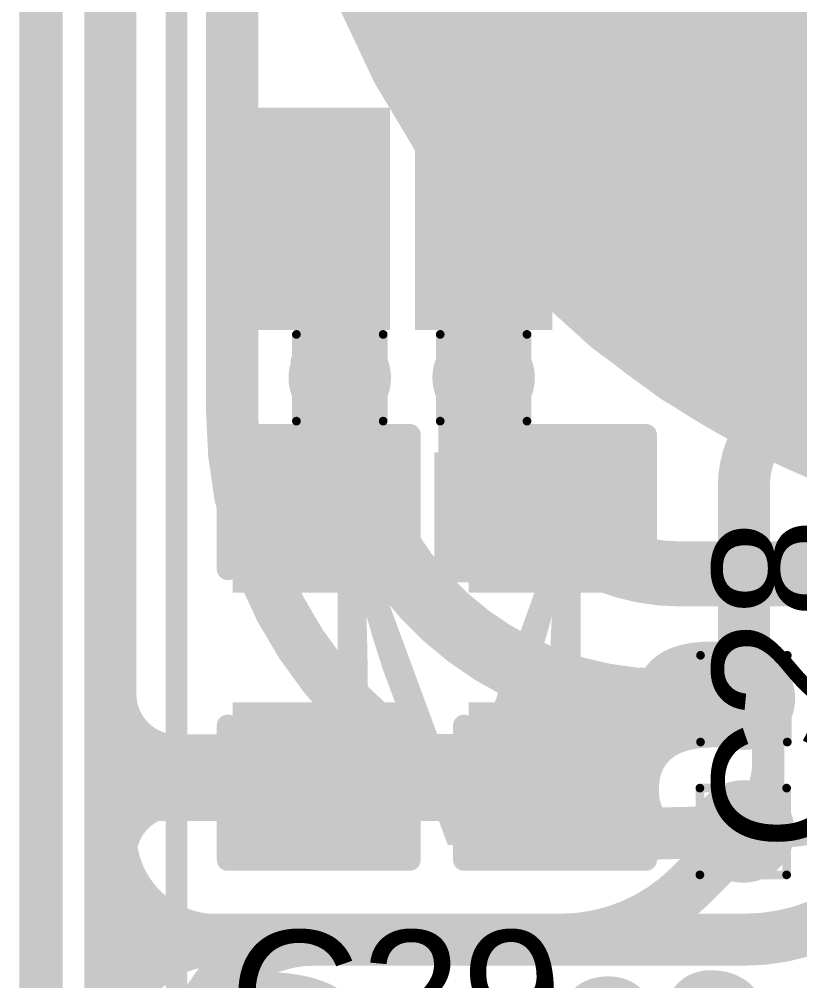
# Model space of a CAD drawing. Header units: inches. Extents: x -17 to 443, y -40 to 218.
# Drawn here: x 89.85 to 94.42, y 15.91 to 21.54 of the extents above; entities that cross this region are included whole.
import ezdxf

# ---------------------------------------------------------------- set-up
doc = ezdxf.new("R2010")
doc.units = ezdxf.units.IN
for name, color, linetype in [('Board Outline', 216, 'Continuous'), ('Bottom Layer', 5, 'Continuous'), ('Bottom Overlay', 54, 'Continuous'), ('Bottom Paste', 16, 'Continuous'), ('Bottom Solder', 6, 'Continuous'), ('Drill Drawing', 1, 'Continuous'), ('Fabrication', 76, 'Continuous'), ('Top Layer', 1, 'Continuous'), ('Top Overlay', 2, 'Continuous'), ('Top Paste', 8, 'Continuous'), ('Top Solder', 216, 'Continuous'), ('Via Holes', 16, 'Continuous')]:
    doc.layers.add(name, color=color, linetype=linetype)
doc.styles.add('Arial', font='', dxfattribs={"height": 0.2})
doc.styles.add('Arial Black_Bold', font='', dxfattribs={"height": 0.2})
doc.styles.get('Arial').set_extended_font_data('Arial')
doc.styles.get('Arial Black_Bold').set_extended_font_data('Arial Black', bold=True)

# ---------------------------------------------------------------- blocks, each defined once
blk = doc.blocks.new('SOT_23_5_75')
at = {"layer": 'Top Layer'}
for points in [[(-1.85000011, 1.25000004), (-0.74999977, 1.25000004), (-0.74999977, 0.65000124), (-1.85000011, 0.65000124)], [(0.74999977, 1.25000004), (1.85000011, 1.25000004), (1.85000011, 0.65000124), (0.74999977, 0.65000124)], [(-1.85000011, 0.2999994), (-0.74999977, 0.2999994), (-0.74999977, -0.2999994), (-1.85000011, -0.2999994)], [(-1.85000011, -0.65000124), (-0.74999977, -0.65000124), (-0.74999977, -1.25000004), (-1.85000011, -1.25000004)], [(0.74999977, -0.65000124), (1.85000011, -0.65000124), (1.85000011, -1.25000004), (0.74999977, -1.25000004)]]:
    blk.add_hatch(color=1, dxfattribs=at).paths.add_polyline_path(points)
at = {"layer": 'Top Paste'}
for points in [[(-1.85000011, 1.25000004), (-0.74999977, 1.25000004), (-0.74999977, 0.65000124), (-1.85000011, 0.65000124)], [(0.74999977, 1.25000004), (1.85000011, 1.25000004), (1.85000011, 0.65000124), (0.74999977, 0.65000124)], [(-1.85000011, 0.2999994), (-0.74999977, 0.2999994), (-0.74999977, -0.2999994), (-1.85000011, -0.2999994)], [(-1.85000011, -0.65000124), (-0.74999977, -0.65000124), (-0.74999977, -1.25000004), (-1.85000011, -1.25000004)], [(0.74999977, -0.65000124), (1.85000011, -0.65000124), (1.85000011, -1.25000004), (0.74999977, -1.25000004)]]:
    blk.add_hatch(color=8, dxfattribs=at).paths.add_polyline_path(points)
at = {"layer": 'Top Solder'}
for points in [[(-1.95160011, 1.35160004), (-0.6483997699999999, 1.35160004), (-0.6483997699999999, 0.54840124), (-1.95160011, 0.54840124)], [(0.6483997699999999, 1.35160004), (1.95160011, 1.35160004), (1.95160011, 0.54840124), (0.6483997699999999, 0.54840124)], [(-1.95160011, 0.4015993999999999), (-0.6483997699999999, 0.4015993999999999), (-0.6483997699999999, -0.4015993999999999), (-1.95160011, -0.4015993999999999)], [(-1.95160011, -0.54840124), (-0.6483997699999999, -0.54840124), (-0.6483997699999999, -1.35160004), (-1.95160011, -1.35160004)], [(0.6483997699999999, -0.54840124), (1.95160011, -0.54840124), (1.95160011, -1.35160004), (0.6483997699999999, -1.35160004)]]:
    blk.add_hatch(color=216, dxfattribs=at).paths.add_polyline_path(points)
at = {"layer": 'Top Overlay'}
for points in [[(-0.87900256, 1.4986, 0.127, 0.127, 0), (0.8735949, 1.4986, 0.127, 0.127, 0)], [(-0.87900256, 1.4986, 0.127, 0.127, 0), (-0.87900256, 1.3986002, 0.127, 0.127, 0)], [(0.8735949, 1.4986, 0.127, 0.127, 0), (0.8735974400000001, 1.3986002, 0.127, 0.127, 0)], [(-2.1336, 1.0668, 0.127, 0.127, 0), (-2.0066, 0.9397999999999999, 0.127, 0.127, 0)], [(-2.1336, 1.0668, 0.127, 0.127, 0), (-2.1336, 0.8128, 0.127, 0.127, 0)], [(-2.0066, 0.9397999999999999, 0.127, 0.127, 0), (-2.1336, 0.8128, 0.127, 0.127, 0)], [(0.88000078, 0.43999912, 0.127, 0.127, 0), (0.8800033199999999, -0.41800018, 0.127, 0.127, 0)], [(-0.87900256, -1.3986002, 0.127, 0.127, 0), (-0.87900256, -1.4986, 0.127, 0.127, 0)], [(0.8735974400000001, -1.3986002, 0.127, 0.127, 0), (0.8735949, -1.4986, 0.127, 0.127, 0)], [(-0.87900256, -1.4986, 0.127, 0.127, 0), (0.8735949, -1.4986, 0.127, 0.127, 0)]]:
    blk.add_lwpolyline(points, format="xyseb", dxfattribs=at)
for points in [[(-0.9107525599999998, 1.4986, 0.0635, 0.0635, 1), (-0.8472525599999999, 1.4986, 0.0635, 0.0635, 1)], [(-0.9107525599999998, 1.4986, 0.0635, 0.0635, 1), (-0.8472525599999999, 1.4986, 0.0635, 0.0635, 1)], [(0.8418448999999999, 1.4986, 0.0635, 0.0635, 1), (0.9053449, 1.4986, 0.0635, 0.0635, 1)], [(0.8418448999999999, 1.4986, 0.0635, 0.0635, 1), (0.9053449, 1.4986, 0.0635, 0.0635, 1)], [(-0.9107525599999998, 1.3986002, 0.0635, 0.0635, 1), (-0.8472525599999999, 1.3986002, 0.0635, 0.0635, 1)], [(0.84184744, 1.3986002, 0.0635, 0.0635, 1), (0.9053474399999999, 1.3986002, 0.0635, 0.0635, 1)], [(-2.16535, 1.0668, 0.0635, 0.0635, 1), (-2.10185, 1.0668, 0.0635, 0.0635, 1)], [(-2.16535, 1.0668, 0.0635, 0.0635, 1), (-2.10185, 1.0668, 0.0635, 0.0635, 1)], [(-2.03835, 0.9397999999999999, 0.0635, 0.0635, 1), (-1.97485, 0.9397999999999999, 0.0635, 0.0635, 1)], [(-2.03835, 0.9397999999999999, 0.0635, 0.0635, 1), (-1.97485, 0.9397999999999999, 0.0635, 0.0635, 1)], [(-2.16535, 0.8128, 0.0635, 0.0635, 1), (-2.10185, 0.8128, 0.0635, 0.0635, 1)], [(-2.16535, 0.8128, 0.0635, 0.0635, 1), (-2.10185, 0.8128, 0.0635, 0.0635, 1)], [(0.84825078, 0.43999912, 0.0635, 0.0635, 1), (0.91175078, 0.43999912, 0.0635, 0.0635, 1)], [(0.8482533200000001, -0.41800018, 0.0635, 0.0635, 1), (0.9117533199999999, -0.41800018, 0.0635, 0.0635, 1)], [(-0.9107525599999998, -1.3986002, 0.0635, 0.0635, 1), (-0.8472525599999999, -1.3986002, 0.0635, 0.0635, 1)], [(0.84184744, -1.3986002, 0.0635, 0.0635, 1), (0.9053474399999999, -1.3986002, 0.0635, 0.0635, 1)], [(-0.9107525599999998, -1.4986, 0.0635, 0.0635, 1), (-0.8472525599999999, -1.4986, 0.0635, 0.0635, 1)], [(-0.9107525599999998, -1.4986, 0.0635, 0.0635, 1), (-0.8472525599999999, -1.4986, 0.0635, 0.0635, 1)], [(0.8418448999999999, -1.4986, 0.0635, 0.0635, 1), (0.9053449, -1.4986, 0.0635, 0.0635, 1)], [(0.8418448999999999, -1.4986, 0.0635, 0.0635, 1), (0.9053449, -1.4986, 0.0635, 0.0635, 1)]]:
    blk.add_lwpolyline(points, format="xyseb", close=True, dxfattribs=at)
blk = doc.blocks.new('EMG_ELECTRODE_4_____B_211')
at = {"layer": 'Bottom Layer'}
h = blk.add_hatch(color=5, dxfattribs=at)
edge = h.paths.add_edge_path()
edge.add_arc((-5.588e-05, 19.9743695), 5.00000016, 0, 360)
at = {"layer": 'Bottom Paste'}
h = blk.add_hatch(color=16, dxfattribs=at)
edge = h.paths.add_edge_path()
edge.add_arc((-5.588e-05, 19.9743695), 5.00000016, 0, 360)
at = {"layer": 'Bottom Solder'}
h = blk.add_hatch(color=6, dxfattribs=at)
edge = h.paths.add_edge_path()
edge.add_arc((-5.588e-05, 19.9743695), 5.10160016, 0, 360)
at = {"layer": 'Bottom Overlay'}
blk.add_lwpolyline([(-5.68329826, -21.00415662, 0.127, 0.127, 0), (-5.683290639999999, 20.95281306, 0.127, 0.127, 0)], format="xyseb", dxfattribs=at)
blk = doc.blocks.new('C___0603_234')
at = {"layer": 'Top Layer'}
for points in [[(-0.3809999999999999, 0.4445), (-0.3809999999999999, -0.4445), (-1.143, -0.4445), (-1.143, 0.4445)], [(1.143, 0.4445), (1.143, -0.4445), (0.3809999999999999, -0.4445), (0.3809999999999999, 0.4445)]]:
    blk.add_hatch(color=1, dxfattribs=at).paths.add_polyline_path(points)
at = {"layer": 'Top Paste'}
for points in [[(-0.3809999999999999, 0.4445), (-0.3809999999999999, -0.4445), (-1.143, -0.4445), (-1.143, 0.4445)], [(1.143, 0.4445), (1.143, -0.4445), (0.3809999999999999, -0.4445), (0.3809999999999999, 0.4445)]]:
    blk.add_hatch(color=8, dxfattribs=at).paths.add_polyline_path(points)
at = {"layer": 'Top Solder'}
for points in [[(-0.3210001199999999, 0.50449988), (-0.3210001199999999, -0.50449988), (-1.20299988, -0.50449988), (-1.20299988, 0.50449988)], [(1.20299988, 0.50449988), (1.20299988, -0.50449988), (0.3210001199999999, -0.50449988), (0.3210001199999999, 0.50449988)]]:
    blk.add_hatch(color=216, dxfattribs=at).paths.add_polyline_path(points)
at = {"layer": 'Top Overlay'}
for points in [[(-1.2446, -0.5334, 0.127, 0.127, 0), (-1.2446, 0.5334, 0.127, 0.127, 0)], [(-0.4571999999999999, 0.5334, 0.127, 0.127, 0), (-1.2446, 0.5334, 0.127, 0.127, 0)], [(1.2446, 0.5334, 0.127, 0.127, 0), (0.4571999999999999, 0.5334, 0.127, 0.127, 0)], [(1.2446, -0.5334, 0.127, 0.127, 0), (1.2446, 0.5334, 0.127, 0.127, 0)], [(-0.4571999999999999, -0.5334, 0.127, 0.127, 0), (-1.2446, -0.5334, 0.127, 0.127, 0)], [(1.2446, -0.5334, 0.127, 0.127, 0), (0.4571999999999999, -0.5334, 0.127, 0.127, 0)]]:
    blk.add_lwpolyline(points, format="xyseb", dxfattribs=at)
for points in [[(-1.27635, 0.5334, 0.0635, 0.0635, 1), (-1.21285, 0.5334, 0.0635, 0.0635, 1)], [(-1.27635, 0.5334, 0.0635, 0.0635, 1), (-1.21285, 0.5334, 0.0635, 0.0635, 1)], [(-0.4889499999999999, 0.5334, 0.0635, 0.0635, 1), (-0.42545, 0.5334, 0.0635, 0.0635, 1)], [(0.42545, 0.5334, 0.0635, 0.0635, 1), (0.4889499999999999, 0.5334, 0.0635, 0.0635, 1)], [(1.21285, 0.5334, 0.0635, 0.0635, 1), (1.27635, 0.5334, 0.0635, 0.0635, 1)], [(1.21285, 0.5334, 0.0635, 0.0635, 1), (1.27635, 0.5334, 0.0635, 0.0635, 1)], [(-1.27635, -0.5334, 0.0635, 0.0635, 1), (-1.21285, -0.5334, 0.0635, 0.0635, 1)], [(-1.27635, -0.5334, 0.0635, 0.0635, 1), (-1.21285, -0.5334, 0.0635, 0.0635, 1)], [(-0.4889499999999999, -0.5334, 0.0635, 0.0635, 1), (-0.42545, -0.5334, 0.0635, 0.0635, 1)], [(0.42545, -0.5334, 0.0635, 0.0635, 1), (0.4889499999999999, -0.5334, 0.0635, 0.0635, 1)], [(1.21285, -0.5334, 0.0635, 0.0635, 1), (1.27635, -0.5334, 0.0635, 0.0635, 1)], [(1.21285, -0.5334, 0.0635, 0.0635, 1), (1.27635, -0.5334, 0.0635, 0.0635, 1)]]:
    blk.add_lwpolyline(points, format="xyseb", close=True, dxfattribs=at)
blk = doc.blocks.new('C___0603_235')
at = {"layer": 'Top Layer'}
for points in [[(-0.3809999999999999, 0.4445), (-0.3809999999999999, -0.4445), (-1.143, -0.4445), (-1.143, 0.4445)], [(1.143, 0.4445), (1.143, -0.4445), (0.3809999999999999, -0.4445), (0.3809999999999999, 0.4445)]]:
    blk.add_hatch(color=1, dxfattribs=at).paths.add_polyline_path(points)
at = {"layer": 'Top Paste'}
for points in [[(-0.3809999999999999, 0.4445), (-0.3809999999999999, -0.4445), (-1.143, -0.4445), (-1.143, 0.4445)], [(1.143, 0.4445), (1.143, -0.4445), (0.3809999999999999, -0.4445), (0.3809999999999999, 0.4445)]]:
    blk.add_hatch(color=8, dxfattribs=at).paths.add_polyline_path(points)
at = {"layer": 'Top Solder'}
for points in [[(-0.3210001199999999, 0.50449988), (-0.3210001199999999, -0.50449988), (-1.20299988, -0.50449988), (-1.20299988, 0.50449988)], [(1.20299988, 0.50449988), (1.20299988, -0.50449988), (0.3210001199999999, -0.50449988), (0.3210001199999999, 0.50449988)]]:
    blk.add_hatch(color=216, dxfattribs=at).paths.add_polyline_path(points)
at = {"layer": 'Top Overlay'}
for points in [[(-1.2446, 0.5334, 0.127, 0.127, 0), (-1.2446, -0.5334, 0.127, 0.127, 0)], [(-1.2446, 0.5334, 0.127, 0.127, 0), (-0.4571999999999999, 0.5334, 0.127, 0.127, 0)], [(0.4571999999999999, 0.5334, 0.127, 0.127, 0), (1.2446, 0.5334, 0.127, 0.127, 0)], [(1.2446, 0.5334, 0.127, 0.127, 0), (1.2446, -0.5334, 0.127, 0.127, 0)], [(-1.2446, -0.5334, 0.127, 0.127, 0), (-0.4571999999999999, -0.5334, 0.127, 0.127, 0)], [(0.4571999999999999, -0.5334, 0.127, 0.127, 0), (1.2446, -0.5334, 0.127, 0.127, 0)]]:
    blk.add_lwpolyline(points, format="xyseb", dxfattribs=at)
for points in [[(-1.27635, 0.5334, 0.0635, 0.0635, 1), (-1.21285, 0.5334, 0.0635, 0.0635, 1)], [(-1.27635, 0.5334, 0.0635, 0.0635, 1), (-1.21285, 0.5334, 0.0635, 0.0635, 1)], [(-0.4889499999999999, 0.5334, 0.0635, 0.0635, 1), (-0.42545, 0.5334, 0.0635, 0.0635, 1)], [(0.42545, 0.5334, 0.0635, 0.0635, 1), (0.4889499999999999, 0.5334, 0.0635, 0.0635, 1)], [(1.21285, 0.5334, 0.0635, 0.0635, 1), (1.27635, 0.5334, 0.0635, 0.0635, 1)], [(1.21285, 0.5334, 0.0635, 0.0635, 1), (1.27635, 0.5334, 0.0635, 0.0635, 1)], [(-1.27635, -0.5334, 0.0635, 0.0635, 1), (-1.21285, -0.5334, 0.0635, 0.0635, 1)], [(-1.27635, -0.5334, 0.0635, 0.0635, 1), (-1.21285, -0.5334, 0.0635, 0.0635, 1)], [(-0.4889499999999999, -0.5334, 0.0635, 0.0635, 1), (-0.42545, -0.5334, 0.0635, 0.0635, 1)], [(0.42545, -0.5334, 0.0635, 0.0635, 1), (0.4889499999999999, -0.5334, 0.0635, 0.0635, 1)], [(1.21285, -0.5334, 0.0635, 0.0635, 1), (1.27635, -0.5334, 0.0635, 0.0635, 1)], [(1.21285, -0.5334, 0.0635, 0.0635, 1), (1.27635, -0.5334, 0.0635, 0.0635, 1)]]:
    blk.add_lwpolyline(points, format="xyseb", close=True, dxfattribs=at)
blk = doc.blocks.new('C___0603_236')
at = {"layer": 'Top Layer'}
for points in [[(-0.3809999999999999, 0.4445), (-0.3809999999999999, -0.4445), (-1.143, -0.4445), (-1.143, 0.4445)], [(1.143, 0.4445), (1.143, -0.4445), (0.3809999999999999, -0.4445), (0.3809999999999999, 0.4445)]]:
    blk.add_hatch(color=1, dxfattribs=at).paths.add_polyline_path(points)
at = {"layer": 'Top Paste'}
for points in [[(-0.3809999999999999, 0.4445), (-0.3809999999999999, -0.4445), (-1.143, -0.4445), (-1.143, 0.4445)], [(1.143, 0.4445), (1.143, -0.4445), (0.3809999999999999, -0.4445), (0.3809999999999999, 0.4445)]]:
    blk.add_hatch(color=8, dxfattribs=at).paths.add_polyline_path(points)
at = {"layer": 'Top Solder'}
for points in [[(-0.3210001199999999, 0.50449988), (-0.3210001199999999, -0.50449988), (-1.20299988, -0.50449988), (-1.20299988, 0.50449988)], [(1.20299988, 0.50449988), (1.20299988, -0.50449988), (0.3210001199999999, -0.50449988), (0.3210001199999999, 0.50449988)]]:
    blk.add_hatch(color=216, dxfattribs=at).paths.add_polyline_path(points)
at = {"layer": 'Top Overlay'}
for points in [[(-1.2446, 0.5334, 0.127, 0.127, 0), (-1.2446, -0.5334, 0.127, 0.127, 0)], [(-1.2446, 0.5334, 0.127, 0.127, 0), (-0.4571999999999999, 0.5334, 0.127, 0.127, 0)], [(0.4571999999999999, 0.5334, 0.127, 0.127, 0), (1.2446, 0.5334, 0.127, 0.127, 0)], [(1.2446, 0.5334, 0.127, 0.127, 0), (1.2446, -0.5334, 0.127, 0.127, 0)], [(-1.2446, -0.5334, 0.127, 0.127, 0), (-0.4571999999999999, -0.5334, 0.127, 0.127, 0)], [(0.4571999999999999, -0.5334, 0.127, 0.127, 0), (1.2446, -0.5334, 0.127, 0.127, 0)]]:
    blk.add_lwpolyline(points, format="xyseb", dxfattribs=at)
for points in [[(-1.27635, 0.5334, 0.0635, 0.0635, 1), (-1.21285, 0.5334, 0.0635, 0.0635, 1)], [(-1.27635, 0.5334, 0.0635, 0.0635, 1), (-1.21285, 0.5334, 0.0635, 0.0635, 1)], [(-0.4889499999999999, 0.5334, 0.0635, 0.0635, 1), (-0.42545, 0.5334, 0.0635, 0.0635, 1)], [(0.42545, 0.5334, 0.0635, 0.0635, 1), (0.4889499999999999, 0.5334, 0.0635, 0.0635, 1)], [(1.21285, 0.5334, 0.0635, 0.0635, 1), (1.27635, 0.5334, 0.0635, 0.0635, 1)], [(1.21285, 0.5334, 0.0635, 0.0635, 1), (1.27635, 0.5334, 0.0635, 0.0635, 1)], [(-1.27635, -0.5334, 0.0635, 0.0635, 1), (-1.21285, -0.5334, 0.0635, 0.0635, 1)], [(-1.27635, -0.5334, 0.0635, 0.0635, 1), (-1.21285, -0.5334, 0.0635, 0.0635, 1)], [(-0.4889499999999999, -0.5334, 0.0635, 0.0635, 1), (-0.42545, -0.5334, 0.0635, 0.0635, 1)], [(0.42545, -0.5334, 0.0635, 0.0635, 1), (0.4889499999999999, -0.5334, 0.0635, 0.0635, 1)], [(1.21285, -0.5334, 0.0635, 0.0635, 1), (1.27635, -0.5334, 0.0635, 0.0635, 1)], [(1.21285, -0.5334, 0.0635, 0.0635, 1), (1.27635, -0.5334, 0.0635, 0.0635, 1)]]:
    blk.add_lwpolyline(points, format="xyseb", close=True, dxfattribs=at)

msp = doc.modelspace()

# ---------------------------------------------------------------- hatches: boundary and pattern name
at = {"layer": 'Bottom Layer'}
h = msp.add_hatch(color=5, dxfattribs=at)
edge = h.paths.add_edge_path()
edge.add_arc((91.72267406, 19.43654482), 0.2999994, 0, 360)
h = msp.add_hatch(color=5, dxfattribs=at)
edge = h.paths.add_edge_path()
edge.add_arc((92.56471962, 19.43654482), 0.2999994, 0, 360)
h = msp.add_hatch(color=5, dxfattribs=at)
edge = h.paths.add_edge_path()
edge.add_arc((94.08871962, 17.5571277), 0.2999994, 0, 360)
h = msp.add_hatch(color=5, dxfattribs=at)
edge = h.paths.add_edge_path()
edge.add_arc((94.08501884, 16.77933906), 0.2999994, 0, 360)
at = {"layer": 'Top Layer'}
for points in [[(91.31471957999999, 19.81750164), (92.00766714, 19.81750164), (92.00766714, 20.91750452), (91.31471957999999, 20.91750452)], [(92.27658201999999, 18.23829982), (93.42721725999999, 18.23829982), (93.42721725999999, 19.00029982), (92.27658201999999, 19.00029982)]]:
    msp.add_hatch(color=1, dxfattribs=at).paths.add_polyline_path(points)
h = msp.add_hatch(color=1, dxfattribs=at)
edge = h.paths.add_edge_path()
edge.add_arc((91.72267406, 19.43654482), 0.2999994, 0, 360)
h = msp.add_hatch(color=1, dxfattribs=at)
edge = h.paths.add_edge_path()
edge.add_arc((92.56471962, 19.43654482), 0.2999994, 0, 360)
h = msp.add_hatch(color=1, dxfattribs=at)
edge = h.paths.add_edge_path()
edge.add_arc((94.08871962, 17.5571277), 0.2999994, 0, 360)
h = msp.add_hatch(color=1, dxfattribs=at)
edge = h.paths.add_edge_path()
edge.add_arc((94.08501884, 16.77933906), 0.2999994, 0, 360)
at = {"layer": 'Via Holes'}
h = msp.add_hatch(color=7, dxfattribs=at)
edge = h.paths.add_edge_path()
edge.add_arc((91.72267406, 19.43654482), 0.1499997, 0, 360)
h = msp.add_hatch(color=7, dxfattribs=at)
edge = h.paths.add_edge_path()
edge.add_arc((92.56471962, 19.43654482), 0.1499997, 0, 360)
h = msp.add_hatch(color=7, dxfattribs=at)
edge = h.paths.add_edge_path()
edge.add_arc((94.08871962, 17.5571277), 0.1499997, 0, 360)
h = msp.add_hatch(color=7, dxfattribs=at)
edge = h.paths.add_edge_path()
edge.add_arc((94.08501884, 16.77933906), 0.1499997, 0, 360)

# ---------------------------------------------------------------- linework, layer by layer
at = {"layer": 'Board Outline'}
msp.add_lwpolyline([(89.97288838, -17.37729316, 0.127, 0.127, 0), (89.9732008, 24.50403532, 0.127, 0.127, 0)], format="xyseb", dxfattribs=at)
at = {"layer": 'Bottom Layer'}
for points in [[(90.37958809999999, 16.7669718, 0.3048, 0.3048, 0), (90.37958809999999, 24.8125996, 0.3048, 0.3048, 0)], [(91.09247466, 19.22759934, 0.3048, 0.3048, 0), (91.09247466, 24.6300879, 0.3048, 0.3048, 0)], [(93.61725752, 17.54196136, 0.3809999999999999, 0.3809999999999999, -0.4142135623730951), (91.72267406, 19.43654482, 0.3809999999999999, 0.3809999999999999, 0)], [(93.71330254, 18.2879619, 0.3809999999999999, 0.3809999999999999, -0.4142135623730951), (92.56471962, 19.43654482, 0.3809999999999999, 0.3809999999999999, 0)], [(93.73523035999999, 16.77112724, 0.3048, 0.3048, -0.4357695006468923), (91.09247211999998, 19.22759934, 0.3048, 0.3048, 0)], [(93.71330254, 18.2879619, 0.3809999999999999, 0.3809999999999999, 0), (94.74293725999999, 18.2879619, 0.3809999999999999, 0.3809999999999999, 0)], [(93.62379294, 17.54207312, 0.3809999999999999, 0.3809999999999999, 0), (94.08871962, 17.55343962, 0.3809999999999999, 0.3809999999999999, 0)], [(94.08871962, 17.55343962, 0.3809999999999999, 0.3809999999999999, 0), (94.08871962, 17.5571277, 0.3809999999999999, 0.3809999999999999, 0)], [(93.61725752, 17.54196136, 0.3809999999999999, 0.3809999999999999, 0), (93.62002866, 17.54199946, 0.3809999999999999, 0.3809999999999999, 0)], [(93.62379294, 17.54207566, 0.3809999999999999, 0.3809999999999999, -0.002470408337250685), (93.62002866, 17.542002, 0.3809999999999999, 0.3809999999999999, 0)], [(90.37958809999999, 15.51881072, 0.3048, 0.3048, 0), (90.37958809999999, 16.7669718, 0.3048, 0.3048, 0)], [(90.94730858, 16.14544142, 0.3048, 0.3048, -0.3879676943921401), (90.37958809999999, 16.7669718, 0.3048, 0.3048, 0)], [(93.73523035999999, 16.77112724, 0.3048, 0.3048, 0), (93.73525068, 16.77112724, 0.3048, 0.3048, 0)], [(93.73525068, 16.77112724, 0.3048, 0.3048, 0), (94.08506202, 16.77559256, 0.3048, 0.3048, 0)], [(94.08501884, 16.77563574, 0.3048, 0.3048, 0), (94.08501884, 16.77933906, 0.3048, 0.3048, 0)], [(94.08501884, 16.77563574, 0.3048, 0.3048, 0), (94.08506202, 16.77559256, 0.3048, 0.3048, 0)], [(94.92323408, 16.4907214, 0.3048, 0.3048, -0.198706667158914), (94.08871962, 16.14544142, 0.3048, 0.3048, 0)], [(90.37958809999999, 15.51881072, 0.3048, 0.3048, -0.4142135623730951), (91.00366863999999, 16.14289126, 0.3048, 0.3048, 0)], [(90.49311847999999, 16.14544142, 0.3048, 0.3048, 0), (90.94730858, 16.14544142, 0.3048, 0.3048, 0)], [(90.94730858, 16.14544142, 0.3048, 0.3048, 0), (94.08871962, 16.14544142, 0.3048, 0.3048, 0)], [(91.00366863999999, 16.14289126, 0.3048, 0.3048, -0.02261207417717864), (90.94730858, 16.14544142, 0.3048, 0.3048, 0)]]:
    msp.add_lwpolyline(points, format="xyseb", dxfattribs=at)
for points in [[(91.62742406, 19.43654482, 0.1905, 0.1905, 1), (91.81792406, 19.43654482, 0.1905, 0.1905, 1)], [(92.46946962, 19.43654482, 0.1905, 0.1905, 1), (92.65996961999998, 19.43654482, 0.1905, 0.1905, 1)], [(91.01627212, 19.22759934, 0.1524, 0.1524, 1), (91.16867212, 19.22759934, 0.1524, 0.1524, 1)], [(91.01627466, 19.22759934, 0.1524, 0.1524, 1), (91.16867466, 19.22759934, 0.1524, 0.1524, 1)], [(93.61805254, 18.2879619, 0.1905, 0.1905, 1), (93.80855254, 18.2879619, 0.1905, 0.1905, 1)], [(93.61805254, 18.2879619, 0.1905, 0.1905, 1), (93.80855254, 18.2879619, 0.1905, 0.1905, 1)], [(93.99346962, 17.5571277, 0.1905, 0.1905, 1), (94.18396961999998, 17.5571277, 0.1905, 0.1905, 1)], [(93.99346962, 17.55343962, 0.1905, 0.1905, 1), (94.18396961999998, 17.55343962, 0.1905, 0.1905, 1)], [(93.99346962, 17.55343962, 0.1905, 0.1905, 1), (94.18396961999998, 17.55343962, 0.1905, 0.1905, 1)], [(93.52200751999999, 17.54196136, 0.1905, 0.1905, 1), (93.71250752, 17.54196136, 0.1905, 0.1905, 1)], [(93.52200751999999, 17.54196136, 0.1905, 0.1905, 1), (93.71250752, 17.54196136, 0.1905, 0.1905, 1)], [(93.52477866, 17.542002, 0.1905, 0.1905, 1), (93.71527866, 17.542002, 0.1905, 0.1905, 1)], [(93.52477866, 17.54199946, 0.1905, 0.1905, 1), (93.71527866, 17.54199946, 0.1905, 0.1905, 1)], [(93.52854294, 17.54207566, 0.1905, 0.1905, 1), (93.71904294, 17.54207566, 0.1905, 0.1905, 1)], [(93.52854294, 17.54207312, 0.1905, 0.1905, 1), (93.71904294, 17.54207312, 0.1905, 0.1905, 1)], [(90.30338809999999, 16.7669718, 0.1524, 0.1524, 1), (90.45578809999999, 16.7669718, 0.1524, 0.1524, 1)], [(90.30338809999999, 16.7669718, 0.1524, 0.1524, 1), (90.45578809999999, 16.7669718, 0.1524, 0.1524, 1)], [(90.30338809999999, 16.7669718, 0.1524, 0.1524, 1), (90.45578809999999, 16.7669718, 0.1524, 0.1524, 1)], [(93.65903036, 16.77112724, 0.1524, 0.1524, 1), (93.81143035999999, 16.77112724, 0.1524, 0.1524, 1)], [(93.65903036, 16.77112724, 0.1524, 0.1524, 1), (93.81143035999999, 16.77112724, 0.1524, 0.1524, 1)], [(93.65905067999999, 16.77112724, 0.1524, 0.1524, 1), (93.81145068, 16.77112724, 0.1524, 0.1524, 1)], [(93.65905067999999, 16.77112724, 0.1524, 0.1524, 1), (93.81145068, 16.77112724, 0.1524, 0.1524, 1)], [(94.00881883999999, 16.77933906, 0.1524, 0.1524, 1), (94.16121883999999, 16.77933906, 0.1524, 0.1524, 1)], [(94.00881883999999, 16.77563574, 0.1524, 0.1524, 1), (94.16121883999999, 16.77563574, 0.1524, 0.1524, 1)], [(94.00881883999999, 16.77563574, 0.1524, 0.1524, 1), (94.16121883999999, 16.77563574, 0.1524, 0.1524, 1)], [(94.00886202, 16.77559256, 0.1524, 0.1524, 1), (94.16126202, 16.77559256, 0.1524, 0.1524, 1)], [(94.00886202, 16.77559256, 0.1524, 0.1524, 1), (94.16126202, 16.77559256, 0.1524, 0.1524, 1)], [(90.41691847999999, 16.14544142, 0.1524, 0.1524, 1), (90.56931847999999, 16.14544142, 0.1524, 0.1524, 1)], [(90.87110858, 16.14544142, 0.1524, 0.1524, 1), (91.02350858, 16.14544142, 0.1524, 0.1524, 1)], [(90.87110858, 16.14544142, 0.1524, 0.1524, 1), (91.02350858, 16.14544142, 0.1524, 0.1524, 1)], [(90.87110858, 16.14544142, 0.1524, 0.1524, 1), (91.02350858, 16.14544142, 0.1524, 0.1524, 1)], [(90.87110858, 16.14544142, 0.1524, 0.1524, 1), (91.02350858, 16.14544142, 0.1524, 0.1524, 1)], [(90.92746863999999, 16.14289126, 0.1524, 0.1524, 1), (91.07986864, 16.14289126, 0.1524, 0.1524, 1)], [(90.92746863999999, 16.14289126, 0.1524, 0.1524, 1), (91.07986864, 16.14289126, 0.1524, 0.1524, 1)], [(94.01251961999999, 16.14544142, 0.1524, 0.1524, 1), (94.16491961999999, 16.14544142, 0.1524, 0.1524, 1)], [(94.01251961999999, 16.14544142, 0.1524, 0.1524, 1), (94.16491961999999, 16.14544142, 0.1524, 0.1524, 1)]]:
    msp.add_lwpolyline(points, format="xyseb", close=True, dxfattribs=at)
at = {"layer": 'Drill Drawing'}
for points in [[(91.46867406, 19.69054482, 0.0508, 0.0508, 0), (91.97667406, 19.69054482, 0.0508, 0.0508, 0)], [(91.46867406, 19.18254482, 0.0508, 0.0508, 0), (91.46867406, 19.69054482, 0.0508, 0.0508, 0)], [(91.97667406, 19.18254482, 0.0508, 0.0508, 0), (91.97667406, 19.69054482, 0.0508, 0.0508, 0)], [(92.31071961999999, 19.69054482, 0.0508, 0.0508, 0), (92.81871962, 19.69054482, 0.0508, 0.0508, 0)], [(92.31071961999999, 19.18254482, 0.0508, 0.0508, 0), (92.31071961999999, 19.69054482, 0.0508, 0.0508, 0)], [(92.81871962, 19.18254482, 0.0508, 0.0508, 0), (92.81871962, 19.69054482, 0.0508, 0.0508, 0)], [(91.46867406, 19.18254482, 0.0508, 0.0508, 0), (91.97667406, 19.18254482, 0.0508, 0.0508, 0)], [(92.31071961999999, 19.18254482, 0.0508, 0.0508, 0), (92.81871962, 19.18254482, 0.0508, 0.0508, 0)], [(93.83471961999999, 17.8111277, 0.0508, 0.0508, 0), (94.34271962, 17.8111277, 0.0508, 0.0508, 0)], [(93.83471961999999, 17.3031277, 0.0508, 0.0508, 0), (93.83471961999999, 17.8111277, 0.0508, 0.0508, 0)], [(94.34271962, 17.3031277, 0.0508, 0.0508, 0), (94.34271962, 17.8111277, 0.0508, 0.0508, 0)], [(93.83471961999999, 17.3031277, 0.0508, 0.0508, 0), (94.34271962, 17.3031277, 0.0508, 0.0508, 0)], [(93.83101884, 17.03333906, 0.0508, 0.0508, 0), (94.33901884, 17.03333906, 0.0508, 0.0508, 0)], [(93.83101884, 16.52533906, 0.0508, 0.0508, 0), (93.83101884, 17.03333906, 0.0508, 0.0508, 0)], [(94.33901884, 16.52533906, 0.0508, 0.0508, 0), (94.33901884, 17.03333906, 0.0508, 0.0508, 0)], [(93.83101884, 16.52533906, 0.0508, 0.0508, 0), (94.33901884, 16.52533906, 0.0508, 0.0508, 0)]]:
    msp.add_lwpolyline(points, format="xyseb", dxfattribs=at)
for points in [[(91.45597405999999, 19.69054482, 0.0254, 0.0254, 1), (91.48137406, 19.69054482, 0.0254, 0.0254, 1)], [(91.45597405999999, 19.69054482, 0.0254, 0.0254, 1), (91.48137406, 19.69054482, 0.0254, 0.0254, 1)], [(91.96397405999998, 19.69054482, 0.0254, 0.0254, 1), (91.98937406, 19.69054482, 0.0254, 0.0254, 1)], [(91.96397405999998, 19.69054482, 0.0254, 0.0254, 1), (91.98937406, 19.69054482, 0.0254, 0.0254, 1)], [(92.29801962, 19.69054482, 0.0254, 0.0254, 1), (92.32341962, 19.69054482, 0.0254, 0.0254, 1)], [(92.29801962, 19.69054482, 0.0254, 0.0254, 1), (92.32341962, 19.69054482, 0.0254, 0.0254, 1)], [(92.80601962, 19.69054482, 0.0254, 0.0254, 1), (92.83141961999999, 19.69054482, 0.0254, 0.0254, 1)], [(92.80601962, 19.69054482, 0.0254, 0.0254, 1), (92.83141961999999, 19.69054482, 0.0254, 0.0254, 1)], [(91.45597405999999, 19.18254482, 0.0254, 0.0254, 1), (91.48137406, 19.18254482, 0.0254, 0.0254, 1)], [(91.45597405999999, 19.18254482, 0.0254, 0.0254, 1), (91.48137406, 19.18254482, 0.0254, 0.0254, 1)], [(91.96397405999998, 19.18254482, 0.0254, 0.0254, 1), (91.98937406, 19.18254482, 0.0254, 0.0254, 1)], [(91.96397405999998, 19.18254482, 0.0254, 0.0254, 1), (91.98937406, 19.18254482, 0.0254, 0.0254, 1)], [(92.29801962, 19.18254482, 0.0254, 0.0254, 1), (92.32341962, 19.18254482, 0.0254, 0.0254, 1)], [(92.29801962, 19.18254482, 0.0254, 0.0254, 1), (92.32341962, 19.18254482, 0.0254, 0.0254, 1)], [(92.80601962, 19.18254482, 0.0254, 0.0254, 1), (92.83141961999999, 19.18254482, 0.0254, 0.0254, 1)], [(92.80601962, 19.18254482, 0.0254, 0.0254, 1), (92.83141961999999, 19.18254482, 0.0254, 0.0254, 1)], [(93.82201961999999, 17.8111277, 0.0254, 0.0254, 1), (93.84741962, 17.8111277, 0.0254, 0.0254, 1)], [(93.82201961999999, 17.8111277, 0.0254, 0.0254, 1), (93.84741962, 17.8111277, 0.0254, 0.0254, 1)], [(94.33001961999999, 17.8111277, 0.0254, 0.0254, 1), (94.35541961999999, 17.8111277, 0.0254, 0.0254, 1)], [(94.33001961999999, 17.8111277, 0.0254, 0.0254, 1), (94.35541961999999, 17.8111277, 0.0254, 0.0254, 1)], [(93.82201961999999, 17.3031277, 0.0254, 0.0254, 1), (93.84741962, 17.3031277, 0.0254, 0.0254, 1)], [(93.82201961999999, 17.3031277, 0.0254, 0.0254, 1), (93.84741962, 17.3031277, 0.0254, 0.0254, 1)], [(94.33001961999999, 17.3031277, 0.0254, 0.0254, 1), (94.35541961999999, 17.3031277, 0.0254, 0.0254, 1)], [(94.33001961999999, 17.3031277, 0.0254, 0.0254, 1), (94.35541961999999, 17.3031277, 0.0254, 0.0254, 1)], [(93.81831884, 17.03333906, 0.0254, 0.0254, 1), (93.84371884, 17.03333906, 0.0254, 0.0254, 1)], [(93.81831884, 17.03333906, 0.0254, 0.0254, 1), (93.84371884, 17.03333906, 0.0254, 0.0254, 1)], [(94.32631883999998, 17.03333906, 0.0254, 0.0254, 1), (94.35171884, 17.03333906, 0.0254, 0.0254, 1)], [(94.32631883999998, 17.03333906, 0.0254, 0.0254, 1), (94.35171884, 17.03333906, 0.0254, 0.0254, 1)], [(93.81831884, 16.52533906, 0.0254, 0.0254, 1), (93.84371884, 16.52533906, 0.0254, 0.0254, 1)], [(93.81831884, 16.52533906, 0.0254, 0.0254, 1), (93.84371884, 16.52533906, 0.0254, 0.0254, 1)], [(94.32631883999998, 16.52533906, 0.0254, 0.0254, 1), (94.35171884, 16.52533906, 0.0254, 0.0254, 1)], [(94.32631883999998, 16.52533906, 0.0254, 0.0254, 1), (94.35171884, 16.52533906, 0.0254, 0.0254, 1)]]:
    msp.add_lwpolyline(points, format="xyseb", close=True, dxfattribs=at)
at = {"layer": 'Fabrication'}
msp.add_lwpolyline([(101.4499622, 23.5762038, 0.254, 0.254, 1), (91.44996187999999, 23.5762038, 0.254, 0.254, 1)], format="xyseb", close=True, dxfattribs=at)
msp.add_lwpolyline([(89.97288838, -17.37729316, 0.254, 0.254, 0), (89.9732008, 24.50404802, 0.254, 0.254, 0)], format="xyseb", dxfattribs=at)
at = {"layer": 'Top Layer'}
for points in [[(90.37952206, 16.7669718, 0.3048, 0.3048, 0), (90.3795754, 24.1427254, 0.3048, 0.3048, 0)], [(91.61471898, 20.36750308, 0.508, 0.508, 0), (91.66071837999999, 20.32150368, 0.508, 0.508, 0)], [(91.66071837999999, 20.32150368, 0.508, 0.508, 0), (91.72267406, 20.259548, 0.508, 0.508, 0)], [(91.66071837999999, 20.07150164, 0.508, 0.508, 0), (91.66071837999999, 20.32150368, 0.508, 0.508, 0)], [(92.56471962, 19.43654482, 0.508, 0.508, 0), (92.56471962, 20.34100072, 0.508, 0.508, 0)], [(91.72267406, 19.43654482, 0.508, 0.508, 0), (91.72267406, 20.259548, 0.508, 0.508, 0)], [(93.56071965999999, 20.26200418, 0.508, 0.508, 0), (94.90927424, 20.26200418, 0.508, 0.508, 0)], [(91.70507186, 19.41894262, 0.508, 0.508, 0), (91.72267406, 19.43654482, 0.508, 0.508, 0)], [(91.72267406, 18.6135391, 0.508, 0.508, 0), (91.72267406, 19.43654482, 0.508, 0.508, 0)], [(92.55340138, 19.42522658, 0.508, 0.508, 0), (92.56471962, 19.43654482, 0.508, 0.508, 0)], [(92.55340138, 18.84789982, 0.508, 0.508, 0), (92.55340138, 19.42522658, 0.508, 0.508, 0)], [(94.08871962, 18.80217982, 0.3048, 0.3048, -0.4142135623730951), (94.65621911999999, 19.36967932, 0.3048, 0.3048, 0)], [(91.59951962, 18.61950302, 0.508, 0.508, 0), (91.70507186, 18.72505526, 0.508, 0.508, 0)], [(94.08871962, 17.5571277, 0.3048, 0.3048, 0), (94.08871962, 18.80217982, 0.3048, 0.3048, 0)], [(90.76678316, 17.1957619, 0.3048, 0.3048, -0.4060763031968747), (90.37962112, 17.57228388, 0.3048, 0.3048, 0)], [(90.48738316, 17.0941619, 0.508, 0.508, 0), (90.5750284, 17.0941619, 0.508, 0.508, 0)], [(90.5750284, 17.0941619, 0.508, 0.508, 0), (91.72267406, 17.0941619, 0.508, 0.508, 0)], [(91.59951962, 17.09550302, 0.508, 0.508, 0), (92.9827198, 17.09550302, 0.508, 0.508, 0)], [(90.5750284, 17.0941619, 0.3048, 0.3048, -0.1302142453574066), (90.76678316, 17.1449619, 0.3048, 0.3048, 0)], [(91.55006073999999, 17.1449619, 0.3048, 0.3048, -0.4142135623730951), (91.59951962, 17.09550302, 0.3048, 0.3048, 0)], [(92.9827198, 17.09529982, 0.3048, 0.3048, 0), (92.9827198, 17.09550302, 0.3048, 0.3048, 0)], [(90.37962112, 16.64143992, 0.3048, 0.3048, -0.2620078878757801), (90.5750284, 16.9671619, 0.3048, 0.3048, 0)], [(90.37946618, 8.52253312, 0.3048, 0.3048, 0), (90.37952714, 16.76250648, 0.3048, 0.3048, 0)], [(90.37952968, 16.76250648, 0.3048, 0.3048, -0.003661739116622586), (90.37958809999999, 16.76696926, 0.3048, 0.3048, 0)], [(90.37958809999999, 16.76696926, 0.3048, 0.3048, -0.001205567154083012), (90.37962112, 16.76843992, 0.3048, 0.3048, 0)], [(93.7717708, 16.458692, 0.3048, 0.3048, 0), (94.08501884, 16.77194004, 0.3048, 0.3048, 0)], [(94.08501884, 16.77194004, 0.3048, 0.3048, 0), (94.08501884, 16.77933906, 0.3048, 0.3048, 0)], [(93.7717708, 16.458692, 0.3048, 0.3048, -0.198912367379658), (93.01551628, 16.14544142, 0.3048, 0.3048, 0)], [(90.86212714, 15.4426031, 0.3048, 0.3048, -0.4142135623730951), (91.56496546, 16.14544142, 0.3048, 0.3048, 0)], [(91.56496546, 16.14544142, 0.3048, 0.3048, 0), (93.01551628, 16.14544142, 0.3048, 0.3048, 0)]]:
    msp.add_lwpolyline(points, format="xyseb", dxfattribs=at)
for points in [[(91.48771898, 20.36750308, 0.254, 0.254, 1), (91.74171898, 20.36750308, 0.254, 0.254, 1)], [(91.53371838, 20.32150368, 0.254, 0.254, 1), (91.78771838, 20.32150368, 0.254, 0.254, 1)], [(91.53371838, 20.32150368, 0.254, 0.254, 1), (91.78771838, 20.32150368, 0.254, 0.254, 1)], [(91.53371838, 20.32150368, 0.254, 0.254, 1), (91.78771838, 20.32150368, 0.254, 0.254, 1)], [(92.43771962, 20.34100072, 0.254, 0.254, 1), (92.69171962, 20.34100072, 0.254, 0.254, 1)], [(91.59567406, 20.259548, 0.254, 0.254, 1), (91.84967406, 20.259548, 0.254, 0.254, 1)], [(91.59567406, 20.259548, 0.254, 0.254, 1), (91.84967406, 20.259548, 0.254, 0.254, 1)], [(93.43371966, 20.26200418, 0.254, 0.254, 1), (93.68771966, 20.26200418, 0.254, 0.254, 1)], [(91.53371838, 20.07150164, 0.254, 0.254, 1), (91.78771838, 20.07150164, 0.254, 0.254, 1)], [(91.57807186, 19.41894262, 0.254, 0.254, 1), (91.83207186, 19.41894262, 0.254, 0.254, 1)], [(91.59567406, 19.43654482, 0.254, 0.254, 1), (91.84967406, 19.43654482, 0.254, 0.254, 1)], [(91.59567406, 19.43654482, 0.254, 0.254, 1), (91.84967406, 19.43654482, 0.254, 0.254, 1)], [(91.59567406, 19.43654482, 0.254, 0.254, 1), (91.84967406, 19.43654482, 0.254, 0.254, 1)], [(92.42640137999999, 19.42522658, 0.254, 0.254, 1), (92.68040137999999, 19.42522658, 0.254, 0.254, 1)], [(92.42640137999999, 19.42522658, 0.254, 0.254, 1), (92.68040137999999, 19.42522658, 0.254, 0.254, 1)], [(92.43771962, 19.43654482, 0.254, 0.254, 1), (92.69171962, 19.43654482, 0.254, 0.254, 1)], [(92.43771962, 19.43654482, 0.254, 0.254, 1), (92.69171962, 19.43654482, 0.254, 0.254, 1)], [(92.42640137999999, 18.84789982, 0.254, 0.254, 1), (92.68040137999999, 18.84789982, 0.254, 0.254, 1)], [(91.57807186, 18.72505526, 0.254, 0.254, 1), (91.83207186, 18.72505526, 0.254, 0.254, 1)], [(94.01251961999999, 18.80217982, 0.1524, 0.1524, 1), (94.16491961999999, 18.80217982, 0.1524, 0.1524, 1)], [(94.01251961999999, 18.80217982, 0.1524, 0.1524, 1), (94.16491961999999, 18.80217982, 0.1524, 0.1524, 1)], [(91.47251962, 18.61950302, 0.254, 0.254, 1), (91.72651962, 18.61950302, 0.254, 0.254, 1)], [(91.59567406, 18.6135391, 0.254, 0.254, 1), (91.84967406, 18.6135391, 0.254, 0.254, 1)], [(90.30342112, 17.57228388, 0.1524, 0.1524, 1), (90.45582112, 17.57228388, 0.1524, 0.1524, 1)], [(94.01251961999999, 17.5571277, 0.1524, 0.1524, 1), (94.16491961999999, 17.5571277, 0.1524, 0.1524, 1)], [(90.36038316, 17.0941619, 0.254, 0.254, 1), (90.61438315999999, 17.0941619, 0.254, 0.254, 1)], [(90.4480284, 17.0941619, 0.254, 0.254, 1), (90.7020284, 17.0941619, 0.254, 0.254, 1)], [(90.4480284, 17.0941619, 0.254, 0.254, 1), (90.7020284, 17.0941619, 0.254, 0.254, 1)], [(90.69058315999999, 17.1957619, 0.1524, 0.1524, 1), (90.84298316, 17.1957619, 0.1524, 0.1524, 1)], [(91.47251962, 17.09550302, 0.254, 0.254, 1), (91.72651962, 17.09550302, 0.254, 0.254, 1)], [(91.59567406, 17.0941619, 0.254, 0.254, 1), (91.84967406, 17.0941619, 0.254, 0.254, 1)], [(92.85571979999999, 17.09550302, 0.254, 0.254, 1), (93.1097198, 17.09550302, 0.254, 0.254, 1)], [(90.69058315999999, 17.1449619, 0.1524, 0.1524, 1), (90.84298316, 17.1449619, 0.1524, 0.1524, 1)], [(91.47386074, 17.1449619, 0.1524, 0.1524, 1), (91.62626073999999, 17.1449619, 0.1524, 0.1524, 1)], [(90.4988284, 17.0941619, 0.1524, 0.1524, 1), (90.6512284, 17.0941619, 0.1524, 0.1524, 1)], [(91.52331962, 17.09550302, 0.1524, 0.1524, 1), (91.67571962, 17.09550302, 0.1524, 0.1524, 1)], [(92.9065198, 17.09550302, 0.1524, 0.1524, 1), (93.05891979999998, 17.09550302, 0.1524, 0.1524, 1)], [(92.9065198, 17.09529982, 0.1524, 0.1524, 1), (93.05891979999998, 17.09529982, 0.1524, 0.1524, 1)], [(90.4988284, 16.9671619, 0.1524, 0.1524, 1), (90.6512284, 16.9671619, 0.1524, 0.1524, 1)], [(90.30332206, 16.7669718, 0.1524, 0.1524, 1), (90.45572205999999, 16.7669718, 0.1524, 0.1524, 1)], [(90.30332714, 16.76250648, 0.1524, 0.1524, 1), (90.45572714, 16.76250648, 0.1524, 0.1524, 1)], [(90.30332967999999, 16.76250648, 0.1524, 0.1524, 1), (90.45572967999999, 16.76250648, 0.1524, 0.1524, 1)], [(90.30338809999999, 16.76696926, 0.1524, 0.1524, 1), (90.45578809999999, 16.76696926, 0.1524, 0.1524, 1)], [(90.30338809999999, 16.76696926, 0.1524, 0.1524, 1), (90.45578809999999, 16.76696926, 0.1524, 0.1524, 1)], [(90.30342112, 16.76843992, 0.1524, 0.1524, 1), (90.45582112, 16.76843992, 0.1524, 0.1524, 1)], [(94.00881883999999, 16.77933906, 0.1524, 0.1524, 1), (94.16121883999999, 16.77933906, 0.1524, 0.1524, 1)], [(94.00881883999999, 16.77194004, 0.1524, 0.1524, 1), (94.16121883999999, 16.77194004, 0.1524, 0.1524, 1)], [(94.00881883999999, 16.77194004, 0.1524, 0.1524, 1), (94.16121883999999, 16.77194004, 0.1524, 0.1524, 1)], [(90.30342112, 16.64143992, 0.1524, 0.1524, 1), (90.45582112, 16.64143992, 0.1524, 0.1524, 1)], [(93.6955708, 16.458692, 0.1524, 0.1524, 1), (93.8479708, 16.458692, 0.1524, 0.1524, 1)], [(93.6955708, 16.458692, 0.1524, 0.1524, 1), (93.8479708, 16.458692, 0.1524, 0.1524, 1)], [(91.48876546, 16.14544142, 0.1524, 0.1524, 1), (91.64116546, 16.14544142, 0.1524, 0.1524, 1)], [(91.48876546, 16.14544142, 0.1524, 0.1524, 1), (91.64116546, 16.14544142, 0.1524, 0.1524, 1)], [(92.93931627999999, 16.14544142, 0.1524, 0.1524, 1), (93.09171628, 16.14544142, 0.1524, 0.1524, 1)], [(92.93931627999999, 16.14544142, 0.1524, 0.1524, 1), (93.09171628, 16.14544142, 0.1524, 0.1524, 1)]]:
    msp.add_lwpolyline(points, format="xyseb", close=True, dxfattribs=at)

# ---------------------------------------------------------------- block references
msp.add_blockref('EMG_ELECTRODE_4_____B_211', (96.44998998, 3.5762057))
for name, p, rotation in [('SOT_23_5_75', (92.56471962, 21.66750302), 90), ('C___0603_234', (94.93467423999999, 21.03250302), 270), ('C___0603_235', (91.59951962, 17.85750302), 90), ('C___0603_236', (92.9827198, 17.85729982), 90)]:
    msp.add_blockref(name, p, dxfattribs=dict(rotation=rotation))

# ---------------------------------------------------------------- texts
at = {"layer": 'Fabrication', "style": 'Arial'}
msp.add_text('Material', height=1.524, rotation=360, dxfattribs=at).set_placement((91.53516617999999, 16.69961862))
at = {"layer": 'Top Overlay'}
for s, height, rotation, style, p in [('C28', 0.7619999999999999, 90, 'Arial', (94.66656454, 16.66472918)), ('C29', 0.7619999999999999, 360, 'Arial', (91.07441272, 15.43778218)), ('SB510', 1.27, 90, 'Arial Black_Bold', (91.89834046, 9.831435759999998)), ('SB513', 1.27, 90, 'Arial Black_Bold', (94.24632916, 9.83143068))]:
    msp.add_text(s, height=height, rotation=rotation, dxfattribs=dict(at, style=style)).set_placement(p)

doc.saveas('drawing.dxf')
